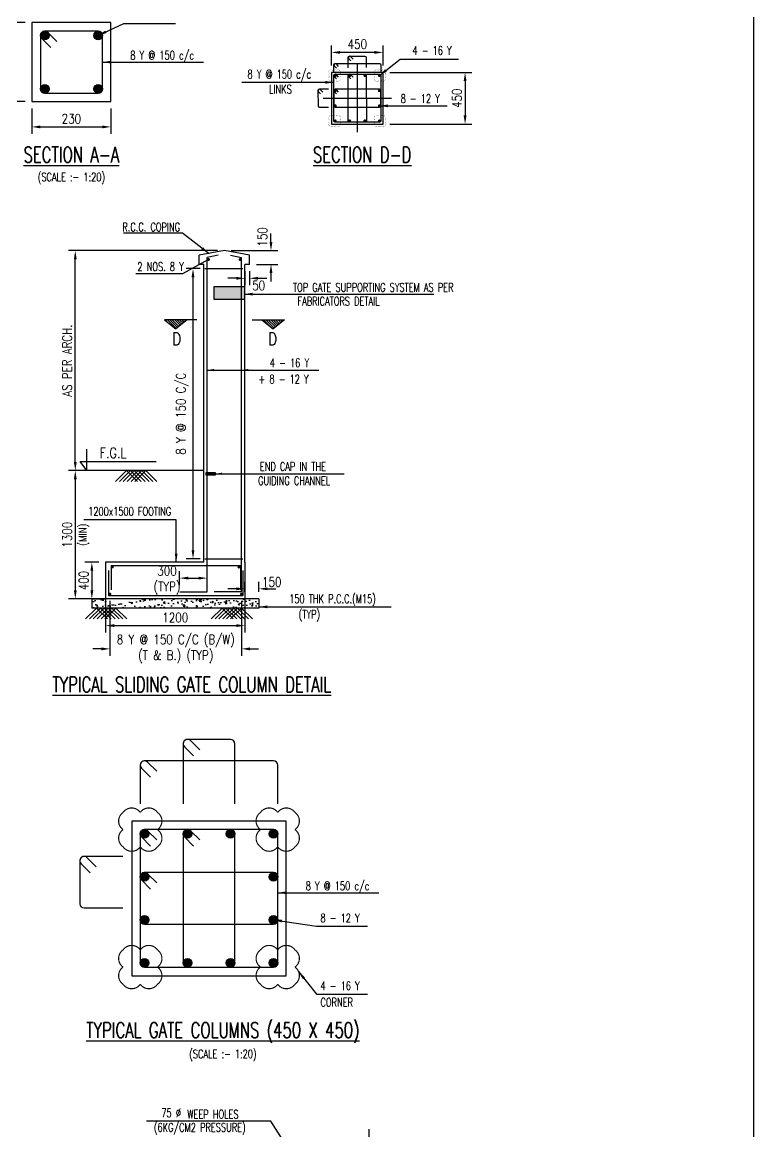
# Model space of a CAD drawing. Extents: x 324505 to 1272425, y -526289 to -156124.
# Drawn here: x 701562 to 722849, y -319559 to -287272 of the extents above; entities that cross this region are included whole.
import ezdxf
from ezdxf.enums import TextEntityAlignment as Align
from ezdxf.lldxf.tags import DXFTag

# ---------------------------------------------------------------- set-up
doc = ezdxf.new("R2010")
doc.units = 0
doc.header["$LTSCALE"] = 500
doc.header["$MEASUREMENT"] = 0
doc.header["$PDMODE"] = 35
doc.header["$PDSIZE"] = -15
doc.layers.get('DEFPOINTS').update_dxf_attribs({"color": 4})
for name, color, linetype in [('COLUMN', 1, 'Continuous'), ('FOOTING', 4, 'Continuous'), ('LINE CUT', 8, 'Continuous'), ('NO. SECTION', 1, 'Continuous'), ('PCC', 7, 'Continuous'), ('S-CLOUD', 7, 'Continuous'), ('S-COLUMN', 1, 'Continuous'), ('S-CONCRET LINE', 4, 'Continuous'), ('S-DIM-1', 5, 'Continuous'), ('S-DIMANTION', 5, 'Continuous'), ('S-LEVEL SECTION', 3, 'Continuous'), ('S-LEVLE PLAN', 3, 'Continuous'), ('S-PCC', 9, 'Continuous'), ('S-REINFORCEMENT', 6, 'Continuous'), ('S-RETAINING WALL', 6, 'Continuous'), ('S-STIRUPS)', 3, 'Continuous'), ('S-TEXT', 2, 'Continuous'), ('S-TEXT-1', 4, 'Continuous'), ('S-TITIL', 6, 'Continuous'), ('s_TITILE', 9, 'Continuous'), ('ST', 6, 'Continuous'), ('TEXT NORMAL', 4, 'Continuous')]:
    doc.layers.add(name, color=color, linetype=linetype)
doc.styles.add('ROMANS', font='simplex.shx', dxfattribs={"width": 0.8, "height": 275, "bigfont": 'bigfont.shx'})
tags = doc.linetypes.add('CENTER', pattern=[2, 1.25, -0.25, 0.25, -0.25]).pattern_tags.tags
tags[10:11] = [DXFTag(74, 4), DXFTag(75, 0), DXFTag(340, '0'), DXFTag(46, 1.0), DXFTag(50, 0.0), DXFTag(44, 0.0), DXFTag(45, 0.0)]
tags[8:9] = [DXFTag(74, 4), DXFTag(75, 0), DXFTag(340, '0'), DXFTag(46, 1.0), DXFTag(50, 0.0), DXFTag(44, 0.0), DXFTag(45, 0.0)]
tags[6:7] = [DXFTag(74, 4), DXFTag(75, 0), DXFTag(340, '0'), DXFTag(46, 1.0), DXFTag(50, 0.0), DXFTag(44, 0.0), DXFTag(45, 0.0)]
tags[4:5] = [DXFTag(74, 4), DXFTag(75, 0), DXFTag(340, '0'), DXFTag(46, 1.0), DXFTag(50, 0.0), DXFTag(44, 0.0), DXFTag(45, 0.0)]
tags = doc.linetypes.add('HIDDEN', pattern=[0.375, 0.25, -0.125]).pattern_tags.tags
tags[6:7] = [DXFTag(74, 4), DXFTag(75, 0), DXFTag(340, '0'), DXFTag(46, 1.0), DXFTag(50, 0.0), DXFTag(44, 0.0), DXFTag(45, 0.0)]
tags[4:5] = [DXFTag(74, 4), DXFTag(75, 0), DXFTag(340, '0'), DXFTag(46, 1.0), DXFTag(50, 0.0), DXFTag(44, 0.0), DXFTag(45, 0.0)]
doc.dimstyles.new('3-100', dxfattribs={"dimtxt": 250, "dimasz": 250, "dimexe": 150, "dimexo": 60, "dimgap": 75, "dimtad": 1, "dimdec": 0, "dimlfac": 0.333333, "dimzin": 0, "dimdsep": 46, "dimtxsty": 'ROMANS', "dimcen": -300, "dimclrd": 5, "dimclre": 5, "dimclrt": 4, "dimadec": 0, "dimazin": 0, "dimtfac": 1, "dimtdec": 0, "dimtix": 1, "dimtofl": 0, "dimtmove": 2, "dimatfit": 3, "dimfxl": 0, "dimtolj": 1, "dimtzin": 0, "dimarcsym": 0})
doc.dimstyles.new('dim10', dxfattribs={"dimtxt": 250, "dimasz": 250, "dimexe": 200, "dimexo": 200, "dimgap": 100, "dimtad": 1, "dimdec": 0, "dimlfac": 0.1, "dimzin": 0, "dimdsep": 46, "dimtxsty": 'ROMANS', "dimcen": 0, "dimclrd": 5, "dimclre": 5, "dimclrt": 4, "dimadec": 0, "dimazin": 0, "dimtfac": 1, "dimtdec": 0, "dimtix": 1, "dimtofl": 0, "dimtmove": 2, "dimatfit": 3, "dimfxl": 0, "dimtolj": 1, "dimtzin": 0, "dimlwd": -1, "dimlwe": -1, "dimarcsym": 0})
doc.dimstyles.new('dim100', dxfattribs={"dimtxt": 250, "dimasz": 250, "dimexe": 200, "dimexo": 200, "dimgap": 100, "dimtad": 1, "dimdec": 0, "dimzin": 0, "dimdsep": 46, "dimtxsty": 'ROMANS', "dimcen": 0, "dimclrd": 5, "dimclre": 5, "dimclrt": 4, "dimadec": 0, "dimazin": 0, "dimtfac": 1, "dimtdec": 0, "dimtix": 1, "dimtofl": 0, "dimtmove": 2, "dimatfit": 3, "dimfxl": 0, "dimtolj": 1, "dimtzin": 0, "dimlwd": -1, "dimlwe": -1, "dimarcsym": 0})
doc.dimstyles.new('dim25', dxfattribs={"dimtxt": 250, "dimasz": 250, "dimexe": 200, "dimexo": 200, "dimgap": 100, "dimtad": 1, "dimdec": 0, "dimlfac": 0.25, "dimzin": 0, "dimdsep": 46, "dimtxsty": 'ROMANS', "dimcen": 0, "dimclrd": 5, "dimclre": 5, "dimclrt": 4, "dimadec": 0, "dimazin": 0, "dimtfac": 1, "dimtdec": 0, "dimtix": 1, "dimtofl": 0, "dimtmove": 2, "dimatfit": 3, "dimfxl": 0, "dimtolj": 1, "dimtzin": 0, "dimlwd": -1, "dimlwe": -1, "dimarcsym": 0})
doc.dimstyles.new('dim33.33', dxfattribs={"dimtxt": 250, "dimasz": 250, "dimexe": 200, "dimexo": 200, "dimgap": 100, "dimtad": 1, "dimdec": 0, "dimlfac": 0.333331, "dimzin": 0, "dimdsep": 46, "dimtxsty": 'ROMANS', "dimcen": 0, "dimclrd": 5, "dimclre": 5, "dimclrt": 4, "dimadec": 0, "dimazin": 0, "dimtfac": 1, "dimtdec": 0, "dimtix": 1, "dimtofl": 0, "dimtmove": 2, "dimatfit": 3, "dimfxl": 0, "dimtolj": 1, "dimtzin": 0, "dimlwd": -1, "dimlwe": -1, "dimarcsym": 0})
doc.dimstyles.new('INT1', dxfattribs={"dimtxt": 250, "dimasz": 250, "dimexe": 150, "dimexo": 60, "dimgap": 75, "dimtad": 1, "dimdec": 0, "dimzin": 0, "dimdsep": 46, "dimtxsty": 'ROMANS', "dimcen": -250, "dimclrd": 5, "dimclre": 5, "dimclrt": 4, "dimadec": 0, "dimazin": 0, "dimtfac": 1, "dimtdec": 0, "dimtix": 1, "dimtofl": 0, "dimtmove": 2, "dimatfit": 3, "dimfxl": 0, "dimtolj": 1, "dimtzin": 0, "dimarcsym": 0})

# ---------------------------------------------------------------- blocks, each defined once
blk = doc.blocks.new('*D261')
at = {"layer": 'DEFPOINTS', "color": 0}
for p in [(701844, -287284), (701109, -289584), (701844, -289584)]:
    blk.add_point(p, dxfattribs=at)
at = {"layer": 'S-DIM-1', "color": 5}
for p, q in [((701644, -287284), (700909, -287284)), ((701109, -287534), (701109, -289334)), ((701644, -289584), (700909, -289584))]:
    blk.add_line(p, q, dxfattribs=at)
for points in [[(701067, -287534), (701151, -287534), (701109, -287284)], [(701067, -289334), (701151, -289334), (701109, -289584)]]:
    blk.add_solid(points, dxfattribs=at)
at = {"layer": 'S-DIM-1', "color": 4, "insert": (700872, -288434), "char_height": 275, "attachment_point": 5, "rotation": 90, "style": 'ROMANS'}
blk.add_mtext('\\A1;230', dxfattribs=at)
blk = doc.blocks.new('*D262')
at = {"layer": 'DEFPOINTS', "color": 0}
for p in [(701844, -289584), (704144, -289584), (704144, -290319)]:
    blk.add_point(p, dxfattribs=at)
at = {"layer": 'S-DIM-1', "color": 5}
for p, q in [((701844, -289784), (701844, -290519)), ((704144, -289784), (704144, -290519)), ((702094, -290319), (703894, -290319))]:
    blk.add_line(p, q, dxfattribs=at)
for points in [[(702094, -290278), (702094, -290361), (701844, -290319)], [(703894, -290278), (703894, -290361), (704144, -290319)]]:
    blk.add_solid(points, dxfattribs=at)
at = {"layer": 'S-DIM-1', "color": 4, "insert": (702994, -290082), "char_height": 275, "attachment_point": 5, "style": 'ROMANS'}
blk.add_mtext('\\A1;230', dxfattribs=at)
blk = doc.blocks.new('*D295')
at = {"layer": 'DEFPOINTS', "color": 0, "ltscale": 0.3}
for p in [(703988, -302985), (703588, -304052), (703988, -304052)]:
    blk.add_point(p, dxfattribs=at)
at = {"layer": 'S-DIMANTION', "color": 5, "ltscale": 0.3}
for p, q in [((703788, -302985), (703388, -302985)), ((703588, -303235), (703588, -303802)), ((703788, -304052), (703388, -304052))]:
    blk.add_line(p, q, dxfattribs=at)
for points in [[(703547, -303235), (703630, -303235), (703588, -302985)], [(703547, -303802), (703630, -303802), (703588, -304052)]]:
    blk.add_solid(points, dxfattribs=at)
at = {"layer": 'S-DIMANTION', "color": 4, "ltscale": 0.3, "insert": (703351, -303519), "char_height": 275, "attachment_point": 5, "rotation": 90, "style": 'ROMANS'}
blk.add_mtext('\\A1;400', dxfattribs=at)
blk = doc.blocks.new('*D296')
at = {"layer": 'DEFPOINTS', "color": 0}
for p in [(708444, -303759), (708044, -304052), (708444, -304052)]:
    blk.add_point(p, dxfattribs=at)
at = {"layer": 'S-DIM-1', "color": 5}
for p, q in [((707794, -303759), (707544, -303759)), ((708044, -303852), (708044, -303559)), ((708444, -303852), (708444, -303559)), ((708694, -303759), (708944, -303759))]:
    blk.add_line(p, q, dxfattribs=at)
for points in [[(707794, -303718), (707794, -303801), (708044, -303759)], [(708694, -303718), (708694, -303801), (708444, -303759)]]:
    blk.add_solid(points, dxfattribs=at)
at = {"layer": 'S-DIM-1', "color": 4, "insert": (708824, -303562), "char_height": 275, "attachment_point": 5, "style": 'ROMANS'}
blk.add_mtext('\\A1;150', dxfattribs=at)
blk = doc.blocks.new('*D297')
at = {"layer": 'DEFPOINTS', "color": 0, "ltscale": 0.3}
for p in [(704116, -303910), (707941, -303910), (707941, -305507)]:
    blk.add_point(p, dxfattribs=at)
at = {"layer": 'S-DIMANTION', "color": 5, "ltscale": 0.3}
for p, q in [((704116, -304110), (704116, -305707)), ((707941, -304110), (707941, -305707)), ((703866, -305507), (703616, -305507)), ((708191, -305507), (708441, -305507))]:
    blk.add_line(p, q, dxfattribs=at)
for points in [[(703866, -305465), (703866, -305549), (704116, -305507)], [(708191, -305465), (708191, -305549), (707941, -305507)]]:
    blk.add_solid(points, dxfattribs=at)
at = {"layer": 'S-DIMANTION', "color": 4, "ltscale": 0.3, "insert": (706029, -305507), "char_height": 275, "attachment_point": 5, "style": 'ROMANS'}
blk.add_mtext('\\A1;{\\W0.8;8 Y @ 150 C/C (B/W)\\P{\\W0.8;(T & B.) (TYP)}}', dxfattribs=at)
blk = doc.blocks.new('*D298')
at = {"layer": 'DEFPOINTS', "color": 0, "ltscale": 0.3}
for p in [(706944, -303448), (706143, -303852), (706944, -303852)]:
    blk.add_point(p, dxfattribs=at)
at = {"layer": 'S-DIMANTION', "color": 5, "ltscale": 0.3}
for p, q in [((706143, -303652), (706143, -303248)), ((706393, -303448), (706694, -303448)), ((706944, -303652), (706944, -303248))]:
    blk.add_line(p, q, dxfattribs=at)
for points in [[(706393, -303407), (706393, -303490), (706143, -303448)], [(706694, -303407), (706694, -303490), (706944, -303448)]]:
    blk.add_solid(points, dxfattribs=at)
at = {"layer": 'S-DIMANTION', "color": 4, "ltscale": 0.3, "insert": (705776, -303511), "char_height": 275, "attachment_point": 5, "style": 'ROMANS'}
blk.add_mtext('\\A1;300\\P(TYP)', dxfattribs=at)
blk = doc.blocks.new('*D299')
at = {"layer": 'DEFPOINTS', "color": 0}
for p in [(706532, -294443), (706944, -294443), (706944, -302885)]:
    blk.add_point(p, dxfattribs=at)
at = {"layer": 'S-DIM-1', "color": 5}
for p, q in [((706744, -294443), (706332, -294443)), ((706532, -302635), (706532, -294693)), ((706744, -302885), (706332, -302885))]:
    blk.add_line(p, q, dxfattribs=at)
for points in [[(706490, -294693), (706573, -294693), (706532, -294443)], [(706490, -302635), (706573, -302635), (706532, -302885)]]:
    blk.add_solid(points, dxfattribs=at)
at = {"layer": 'S-DIM-1', "color": 4, "insert": (706222, -298664), "char_height": 275, "attachment_point": 5, "rotation": 90, "style": 'ROMANS'}
blk.add_mtext('\\A1;{\\W0.8;8 Y @ 150 C/C}', dxfattribs=at)
blk = doc.blocks.new('*D300')
at = {"layer": 'DEFPOINTS', "color": 0}
for p in [(703107, -293919), (707444, -293919), (703380, -300319)]:
    blk.add_point(p, dxfattribs=at)
at = {"layer": 'S-DIM-1', "color": 5}
for p, q in [((707244, -293919), (702907, -293919)), ((703107, -300069), (703107, -294169)), ((703180, -300319), (702907, -300319))]:
    blk.add_line(p, q, dxfattribs=at)
for points in [[(703065, -294169), (703148, -294169), (703107, -293919)], [(703065, -300069), (703148, -300069), (703107, -300319)]]:
    blk.add_solid(points, dxfattribs=at)
at = {"layer": 'S-DIM-1', "color": 4, "insert": (702869, -297119), "char_height": 275, "attachment_point": 5, "rotation": 90, "style": 'ROMANS'}
blk.add_mtext('\\A1;AS PER ARCH.', dxfattribs=at)
blk = doc.blocks.new('*D301')
at = {"layer": 'DEFPOINTS', "color": 0}
for p in [(703495, -300319), (703107, -304052), (703588, -304052)]:
    blk.add_point(p, dxfattribs=at)
at = {"layer": 'S-DIM-1', "color": 5}
for p, q in [((703295, -300319), (702907, -300319)), ((703107, -300569), (703107, -303802)), ((703388, -304052), (702907, -304052))]:
    blk.add_line(p, q, dxfattribs=at)
for points in [[(703065, -300569), (703148, -300569), (703107, -300319)], [(703065, -303802), (703148, -303802), (703107, -304052)]]:
    blk.add_solid(points, dxfattribs=at)
at = {"layer": 'S-DIM-1', "color": 4, "char_height": 275, "rotation": 90, "style": 'ROMANS'}
for s, insert, attachment_point in [('\\A1;1300{\\H0.83333x;', (703007, -302185), 8), ('\\A1;{\\H0.83333x;(MIN)}}', (703207, -302185), 2)]:
    blk.add_mtext(s, dxfattribs=dict(at, insert=insert, attachment_point=attachment_point))
blk = doc.blocks.new('*D302')
at = {"layer": 'DEFPOINTS', "color": 0}
for p in [(708044, -294319), (708177, -294319), (708044, -294724)]:
    blk.add_point(p, dxfattribs=at)
at = {"layer": 'S-DIM-1', "color": 5}
for p, q in [((707794, -294724), (707544, -294724)), ((708044, -294519), (708044, -294924)), ((708177, -294519), (708177, -294924)), ((708427, -294724), (708677, -294724))]:
    blk.add_line(p, q, dxfattribs=at)
for points in [[(707794, -294683), (707794, -294766), (708044, -294724)], [(708427, -294683), (708427, -294766), (708177, -294724)]]:
    blk.add_solid(points, dxfattribs=at)
at = {"layer": 'S-DIM-1', "color": 4, "insert": (708442, -294932), "char_height": 275, "attachment_point": 5, "style": 'ROMANS'}
blk.add_mtext('\\A1;50', dxfattribs=at)
blk = doc.blocks.new('*D303')
at = {"layer": 'DEFPOINTS', "color": 0}
for p in [(707444, -293919), (708801, -293919), (708177, -294319)]:
    blk.add_point(p, dxfattribs=at)
at = {"layer": 'S-DIM-1', "color": 5}
for p, q in [((708801, -293669), (708801, -293419)), ((707644, -293919), (709001, -293919)), ((708377, -294319), (709001, -294319)), ((708801, -294569), (708801, -294819))]:
    blk.add_line(p, q, dxfattribs=at)
for points in [[(708759, -293669), (708843, -293669), (708801, -293919)], [(708759, -294569), (708843, -294569), (708801, -294319)]]:
    blk.add_solid(points, dxfattribs=at)
at = {"layer": 'S-DIM-1', "color": 4, "insert": (708551, -293520), "char_height": 275, "attachment_point": 5, "rotation": 90, "style": 'ROMANS'}
blk.add_mtext('\\A1;150', dxfattribs=at)
blk = doc.blocks.new('*D304')
at = {"layer": 'DEFPOINTS', "color": 0, "linetype": 'ByBlock', "ltscale": 2000}
for p in [(703988, -302985), (708044, -302985), (708044, -304830)]:
    blk.add_point(p, dxfattribs=at)
at = {"layer": 'ST', "color": 5, "linetype": 'ByBlock', "ltscale": 2000}
for p, q in [((703988, -303185), (703988, -305030)), ((708044, -303185), (708044, -305030)), ((704238, -304830), (707794, -304830))]:
    blk.add_line(p, q, dxfattribs=at)
for points in [[(704238, -304788), (704238, -304872), (703988, -304830)], [(707794, -304788), (707794, -304872), (708044, -304830)]]:
    blk.add_solid(points, dxfattribs=at)
at = {"layer": 'ST', "color": 4, "linetype": 'ByBlock', "lineweight": -2, "ltscale": 2000, "insert": (706016, -304593), "char_height": 275, "attachment_point": 5, "style": 'ROMANS'}
blk.add_mtext('\\A1;{1200}', dxfattribs=at)
blk = doc.blocks.new('*D305')
at = {"layer": 'DEFPOINTS', "color": 0}
for p in [(710562, -288151), (710562, -288735), (712062, -288735)]:
    blk.add_point(p, dxfattribs=at)
at = {"layer": 'S-DIM-1', "color": 5}
for p, q in [((710562, -288535), (710562, -287951)), ((712062, -288535), (712062, -287951)), ((711812, -288151), (710812, -288151))]:
    blk.add_line(p, q, dxfattribs=at)
for points in [[(710812, -288110), (710812, -288193), (710562, -288151)], [(711812, -288110), (711812, -288193), (712062, -288151)]]:
    blk.add_solid(points, dxfattribs=at)
at = {"layer": 'S-DIM-1', "color": 4, "insert": (711312, -287914), "char_height": 275, "attachment_point": 5, "style": 'ROMANS'}
blk.add_mtext('\\A1;450', dxfattribs=at)
blk = doc.blocks.new('*D306')
at = {"layer": 'DEFPOINTS', "color": 0}
for p in [(712062, -288735), (712062, -290235), (714448, -290235)]:
    blk.add_point(p, dxfattribs=at)
at = {"layer": 'S-DIM-1', "color": 5}
for p, q in [((712262, -288735), (714648, -288735)), ((714448, -288985), (714448, -289985)), ((712262, -290235), (714648, -290235))]:
    blk.add_line(p, q, dxfattribs=at)
for points in [[(714406, -288985), (714490, -288985), (714448, -288735)], [(714406, -289985), (714490, -289985), (714448, -290235)]]:
    blk.add_solid(points, dxfattribs=at)
at = {"layer": 'S-DIM-1', "color": 4, "insert": (714210, -289485), "char_height": 275, "attachment_point": 5, "rotation": 90, "style": 'ROMANS'}
blk.add_mtext('\\A1;450', dxfattribs=at)
blk = doc.blocks.new('zw$155A')
at = {"layer": 's_TITILE', "color": 1}
blk.add_lwpolyline([(1300, 800), (78500, 800), (78500, 57200), (1300, 57200)], close=True, dxfattribs=at)

msp = doc.modelspace()

# ---------------------------------------------------------------- hatches: boundary and pattern name
at = {"ltscale": 100}
h = msp.add_hatch(color=8, dxfattribs=at)
h.dxf.hatch_style = 1
h.paths.add_polyline_path([(708043.672, -294969.277), (707137.005, -294969.277), (707137.005, -295326.61), (708043.672, -295326.61)])
h = msp.add_hatch(color=8, dxfattribs=at)
h.dxf.hatch_style = 1
h.paths.add_polyline_path([(707177.005, -300371.944), (706910.339, -300371.944), (706910.339, -300451.944), (707177.005, -300451.944)])
at = {"layer": 'NO. SECTION', "ltscale": 5}
h = msp.add_hatch(dxfattribs=at)
h.set_pattern_fill('ANSI31', color=256, scale=400, angle=90, style=0)
h.set_pattern_definition([(135, (56600.915, -181317.227), (-35.355339, -35.355339), [])])
h.paths.add_polyline_path([(705706.371, -295931.48), (706033.396, -296192.911), (706360.42, -295931.48)])
h = msp.add_hatch(dxfattribs=at)
h.set_pattern_fill('ANSI31', color=256, scale=400, angle=90, style=0)
h.set_pattern_definition([(135, (56353.7, -181317.227), (-35.355339, -35.355339), [])])
h.paths.add_polyline_path([(708537.415, -295931.48), (708864.439, -296192.911), (709191.464, -295931.48)])
at = {"layer": 'PCC', "linetype": 'HIDDEN'}
h = msp.add_hatch(dxfattribs=at)
h.set_pattern_fill('AR-CONC', color=9, scale=53.333333, style=0)
h.set_pattern_definition([(50, (410460.47, -279386.7), (382.53876, -33.4678), [40, -440]), (355, (410460.47, -279386.7), (-74.0007, 401.16914), [32, -352]), (100.4514, (410492.35, -279389.48), (308.53834, 367.7011), [33.99477, -373.94246]), (46.1842, (410460.47, -279280), (569.1952, -88.2768), [60, -660]), (96.6356, (410507.9, -279287.4), (498.4868, 519.5295), [50.9922, -560.9136]), (351.1842, (410460.47, -279280), (498.4864, 519.5299), [48, -528]), (21, (410513.8, -279306.7), (318.35043, -214.73008), [40, -440]), (326, (410513.8, -279306.7), (129.7682, 386.7467), [32, -352]), (71.4514, (410540.33, -279324.6), (448.11874, 172.01626), [33.99477, -373.94246]), (37.5, (410460.47, -279386.69), (6.485256, 177.54339), [0, -347.73333, 0, -357.33333, 0, -353.33333]), (7.5, (410460.47, -279386.69), (140.30375, 210.35291), [0, -203.73333, 0, -339.73333, 0, -134.66667]), (327.5, (410341.54, -279386.69), (284.7053, -12.029265), [0, -133.33333, 0, -416, 0, -552]), (317.5, (410288.2, -279386.7), (311.03262, 53.38932), [0, -173.33333, 0, -276.26667, 0, -392])])
h.paths.add_polyline_path([(703588.209, -304318.61), (703588.209, -304051.944), (708443.672, -304051.944), (708443.672, -304318.61)])

# ---------------------------------------------------------------- linework, layer by layer
at = {"ltscale": 0.3}
for points in [[(710504.338, -288679.067, 0, 10, -0.52056705), (710604.338, -288679.067, 0, 10, -0.52056705), (710704.338, -288679.067, 0, 10, -0.52056705), (710801.838, -288681.567, 0, 10, -0.52056705), (710801.838, -288781.567, 0, 10, -0.52056705), (710801.838, -288881.567, 0, 10, -0.52056705), (710791.338, -288971.067, 0, 10, -0.52056705), (710691.338, -288971.067, 0, 10, -0.52056705), (710591.338, -288971.067, 0, 10, -0.52056705), (710504.338, -288958.067, 0, 10, -0.52056705), (710504.338, -288858.067, 0, 10, -0.52056705), (710504.338, -288758.067, 0, 10, -0.52056705)], [(712120.234, -288679.067, 0, 10, 0.52056705), (712020.234, -288679.067, 0, 10, 0.52056705), (711920.234, -288679.067, 0, 10, 0.52056705), (711822.734, -288681.567, 0, 10, 0.52056705), (711822.734, -288781.567, 0, 10, 0.52056705), (711822.734, -288881.567, 0, 10, 0.52056705), (711833.234, -288971.067, 0, 10, 0.52056705), (711933.234, -288971.067, 0, 10, 0.52056705), (712033.234, -288971.067, 0, 10, 0.52056705), (712120.234, -288958.067, 0, 10, 0.52056705), (712120.234, -288858.067, 0, 10, 0.52056705), (712120.234, -288758.067, 0, 10, 0.52056705)], [(710504.338, -290291.4, 0, 10, 0.52056705), (710604.338, -290291.4, 0, 10, 0.52056705), (710704.338, -290291.4, 0, 10, 0.52056705), (710801.838, -290288.9, 0, 10, 0.52056705), (710801.838, -290188.9, 0, 10, 0.52056705), (710801.838, -290088.9, 0, 10, 0.52056705), (710791.338, -289999.4, 0, 10, 0.52056705), (710691.338, -289999.4, 0, 10, 0.52056705), (710591.338, -289999.4, 0, 10, 0.52056705), (710504.338, -290012.4, 0, 10, 0.52056705), (710504.338, -290112.4, 0, 10, 0.52056705), (710504.338, -290212.4, 0, 10, 0.52056705)], [(712120.234, -290291.4, 0, 10, -0.52056705), (712020.234, -290291.4, 0, 10, -0.52056705), (711920.234, -290291.4, 0, 10, -0.52056705), (711822.734, -290288.9, 0, 10, -0.52056705), (711822.734, -290188.9, 0, 10, -0.52056705), (711822.734, -290088.9, 0, 10, -0.52056705), (711833.234, -289999.4, 0, 10, -0.52056705), (711933.234, -289999.4, 0, 10, -0.52056705), (712033.234, -289999.4, 0, 10, -0.52056705), (712120.234, -290012.4, 0, 10, -0.52056705), (712120.234, -290112.4, 0, 10, -0.52056705), (712120.234, -290212.4, 0, 10, -0.52056705)]]:
    msp.add_lwpolyline(points, format="xyseb", close=True, dxfattribs=at)
at = {"color": 8, "ltscale": 100}
for points in [[(708043.672, -294970.999), (707137.005, -294970.999), (707137.005, -295328.332), (708043.672, -295328.332)], [(706910.339, -300371.944), (707177.005, -300371.944), (707177.005, -300451.944), (706910.339, -300451.944)]]:
    msp.add_lwpolyline(points, close=True, dxfattribs=at)
at = {"layer": 'COLUMN', "linetype": 'Continuous'}
msp.add_lwpolyline([(710562.286, -290235.233), (712062.286, -290235.233), (712062.286, -288735.233), (710562.286, -288735.233)], close=True, dxfattribs=at)
at = {"layer": 'FOOTING', "color": 4, "linetype": 'Continuous'}
for p, q in [((707443.672, -293918.61), (706710.339, -294051.944)), ((706710.339, -294318.61), (706710.339, -294051.944)), ((708177.005, -294051.944), (707443.672, -293918.61)), ((708177.005, -294318.61), (708177.005, -294051.944)), ((706843.672, -294318.61), (706710.339, -294318.61)), ((706843.672, -302985.277), (706843.672, -294318.61)), ((708043.672, -302985.277), (708043.672, -294318.61)), ((708177.005, -294318.61), (708043.672, -294318.61)), ((703988.209, -302985.277), (703988.209, -304051.944)), ((706843.672, -302985.277), (703988.209, -302985.277)), ((708043.672, -302985.277), (708043.672, -304051.944)), ((708443.672, -304051.944), (708443.672, -304318.61))]:
    msp.add_line(p, q, dxfattribs=at)
at = {"layer": 'LINE CUT'}
msp.add_lwpolyline([(711651.728, -319485.017), (711651.728, -322948.334), (711831.858, -322948.334), (711471.599, -323167.79), (711651.728, -323167.79), (711651.728, -326631.107)], dxfattribs=at)
at = {"layer": 'NO. SECTION', "ltscale": 5}
for p, q in [((705706.371, -295931.48), (706033.396, -296192.911)), ((706645.024, -295931.48), (705706.371, -295931.48)), ((706360.42, -295931.48), (706033.396, -296192.911)), ((708252.811, -295931.48), (709191.464, -295931.48)), ((708537.415, -295931.48), (708864.439, -296192.911)), ((709191.464, -295931.48), (708864.439, -296192.911))]:
    msp.add_line(p, q, dxfattribs=at)
at = {"layer": 'S-CLOUD', "const_width": 33.333, "elevation": 58.383}
for points in [[(705497.151, -310266.02, 0.52056705), (704997.151, -310266.02, 0.52056705), (704497.153, -310266.021, 0.52056705), (704497.153, -310766.021, 0.52056705), (704497.166, -311266.008, 0.52056705), (704997.166, -311266.008, 0.52056705), (705497.151, -311265.993, 0.52056705), (705497.151, -310765.993, 0.52056705)], [(708497.154, -310266.02, -0.52056705), (708997.154, -310266.02, -0.52056705), (709497.153, -310266.021, -0.52056705), (709497.153, -310766.021, -0.52056705), (709497.14, -311266.008, -0.52056705), (708997.14, -311266.008, -0.52056705), (708497.154, -311265.993, -0.52056705), (708497.154, -310765.993, -0.52056705)], [(705497.151, -315266.02, -0.52056705), (704997.151, -315266.02, -0.52056705), (704497.153, -315266.018, -0.52056705), (704497.153, -314766.018, -0.52056705), (704497.166, -314266.032, -0.52056705), (704997.166, -314266.032, -0.52056705), (705497.151, -314266.046, -0.52056705), (705497.151, -314766.046, -0.52056705)], [(708497.154, -315266.02, 0.52056705), (708997.154, -315266.02, 0.52056705), (709497.153, -315266.018, 0.52056705), (709497.153, -314766.018, 0.52056705), (709497.14, -314266.032, 0.52056705), (708997.14, -314266.032, 0.52056705), (708497.154, -314266.046, 0.52056705), (708497.154, -314766.046, 0.52056705)]]:
    msp.add_lwpolyline(points, format="xyb", close=True, dxfattribs=at)
at = {"layer": 'S-COLUMN', "color": 4, "ltscale": 5}
msp.add_lwpolyline([(701844.242, -287284.233), (701844.242, -289584.233), (704144.242, -289584.233), (704144.242, -287284.233)], close=True, dxfattribs=at)
at = {"layer": 'S-COLUMN', "color": 4, "ltscale": 5, "elevation": 9.84}
msp.add_lwpolyline([(704747.153, -310516.02), (704747.153, -315016.02), (709247.153, -315016.02), (709247.153, -310516.02)], close=True, dxfattribs=at)
at = {"layer": 'S-CONCRET LINE', "color": 4, "linetype": 'Continuous'}
for p, q in [((708443.672, -304051.944), (703588.209, -304051.944)), ((703588.209, -304051.944), (703588.209, -304318.61)), ((708443.672, -304318.61), (703588.209, -304318.61))]:
    msp.add_line(p, q, dxfattribs=at)
at = {"layer": 'S-CONCRET LINE', "linetype": 'ByBlock', "lineweight": -2}
msp.add_lwpolyline([(703588.209, -304051.944), (703988.209, -304051.944)], dxfattribs=at)
at = {"layer": 'S-LEVLE PLAN'}
for p, q in [((703447.226, -300318.61), (703447.226, -299696.859)), ((703251.677, -300059.317), (705463.325, -300059.317)), ((703447.226, -300318.61), (703251.677, -300059.317)), ((706843.672, -300318.61), (703162.341, -300318.61))]:
    msp.add_line(p, q, dxfattribs=at)
at = {"layer": 'S-PCC'}
for points in [[(704278.357, -300636.808), (704596.555, -300318.61), (704914.753, -300636.808)], [(704390.857, -300636.808), (704709.055, -300318.61), (705027.253, -300636.808)], [(704503.357, -300636.808), (704821.555, -300318.61), (705139.753, -300636.808)], [(704615.857, -300636.808), (704934.055, -300318.61), (705252.253, -300636.808)], [(704728.357, -300636.808), (705046.555, -300318.61), (705364.753, -300636.808)], [(704840.857, -300636.808), (705159.055, -300318.61), (705477.253, -300636.808)], [(704041.703, -304636.808), (703723.505, -304318.61), (703405.307, -304636.808)], [(704154.203, -304636.808), (703836.005, -304318.61), (703517.807, -304636.808)], [(704266.703, -304636.808), (703948.505, -304318.61), (703630.307, -304636.808)], [(704379.203, -304636.808), (704061.005, -304318.61), (703742.807, -304636.808)], [(704491.703, -304636.808), (704173.505, -304318.61), (703855.307, -304636.808)], [(704604.203, -304636.808), (704286.005, -304318.61), (703967.807, -304636.808)], [(707059.92, -304636.808), (707378.118, -304318.61), (707696.316, -304636.808)], [(707172.42, -304636.808), (707490.618, -304318.61), (707808.816, -304636.808)], [(707284.92, -304636.808), (707603.118, -304318.61), (707921.316, -304636.808)], [(707397.42, -304636.808), (707715.618, -304318.61), (708033.816, -304636.808)], [(707509.92, -304636.808), (707828.118, -304318.61), (708146.316, -304636.808)], [(707622.42, -304636.808), (707940.618, -304318.61), (708258.816, -304636.808)]]:
    msp.add_lwpolyline(points, dxfattribs=at)
at = {"layer": 'S-REINFORCEMENT', "linetype": 'Continuous'}
for p, q in [((707267.79, -294055.767), (706943.672, -294120.591)), ((706943.672, -303851.944), (706943.672, -294120.591)), ((707619.554, -294055.767), (707943.672, -294120.591)), ((707943.672, -303851.944), (707943.672, -294120.591)), ((704147.532, -303085.277), (704147.225, -303785.713)), ((704147.532, -303085.277), (707909.554, -303085.277)), ((707909.554, -303085.277), (707909.862, -303785.713)), ((704074.76, -303226.647), (704074.76, -303951.944)), ((707982.326, -303226.647), (707982.326, -303951.944)), ((704074.76, -303951.944), (707982.326, -303951.944)), ((706143.672, -303851.944), (706943.672, -303851.944)), ((707943.672, -303851.944), (707143.672, -303851.944))]:
    msp.add_line(p, q, dxfattribs=at)
at = {"layer": 'S-REINFORCEMENT', "color": 8, "const_width": 125}
for points in [[(702219.24, -287596.722, -1), (702219.24, -287721.722, -1)], [(703769.243, -287596.722, 1), (703769.243, -287721.722, 1)], [(702219.24, -289271.745, 1), (702219.24, -289146.745, 1)], [(703769.243, -289271.745, -1), (703769.243, -289146.745, -1)]]:
    msp.add_lwpolyline(points, format="xyb", close=True, dxfattribs=at)
at = {"layer": 'S-REINFORCEMENT', "color": 6, "const_width": 41.625}
for points in [[(710691.515, -288826.942, 1), (710649.807, -288826.942, 1)], [(711092.855, -288848.962, -1), (711092.855, -288807.254, -1)], [(711531.716, -288848.962, -1), (711531.716, -288807.254, -1)], [(711933.057, -288826.942, -1), (711974.765, -288826.942, -1)], [(710691.515, -289265.803, 1), (710649.807, -289265.803, 1)], [(711932.224, -289265.812, -1), (711973.932, -289265.812, -1)], [(710691.515, -289704.664, 1), (710649.807, -289704.664, 1)], [(711932.224, -289704.673, -1), (711973.932, -289704.673, -1)], [(710691.515, -290143.525, -1), (710649.807, -290143.525, -1)], [(711092.855, -290122.004, 1), (711092.855, -290163.712, 1)], [(711531.716, -290122.004, 1), (711531.716, -290163.712, 1)], [(711933.057, -290143.525, 1), (711974.765, -290143.525, 1)], [(707006.234, -294176.902, -1), (706964.526, -294176.902, -1)], [(707881.109, -294177.277, 1), (707922.818, -294177.277, 1)], [(704205.58, -303126.684, -1), (704163.872, -303126.684, -1)], [(707888.7, -303126.985, -1), (707846.992, -303126.985, -1)], [(704137.323, -303910.235, -1), (704095.615, -303910.235, -1)], [(707919.764, -303910.235, 1), (707961.472, -303910.235, 1)]]:
    msp.add_lwpolyline(points, format="xyb", close=True, dxfattribs=at)
at = {"layer": 'S-REINFORCEMENT', "color": 8, "const_width": 125, "elevation": 9.84}
for points in [[(705122.151, -310828.508, -1), (705122.151, -310953.508, -1)], [(706372.152, -310828.508, 1), (706372.152, -310953.508, 1)], [(707622.153, -310828.508, 1), (707622.153, -310953.508, 1)], [(708872.154, -310828.508, 1), (708872.154, -310953.508, 1)], [(705122.151, -312203.516, 1), (705122.151, -312078.516, 1)], [(708872.154, -312203.516, -1), (708872.154, -312078.516, -1)], [(705122.151, -313453.524, 1), (705122.151, -313328.524, 1)], [(708872.154, -313453.524, -1), (708872.154, -313328.524, -1)], [(705122.151, -314703.532, 1), (705122.151, -314578.532, 1)], [(706372.152, -314703.532, -1), (706372.152, -314578.532, -1)], [(707622.153, -314703.532, -1), (707622.153, -314578.532, -1)], [(708872.154, -314703.532, -1), (708872.154, -314578.532, -1)]]:
    msp.add_lwpolyline(points, format="xyb", close=True, dxfattribs=at)
at = {"layer": 'S-REINFORCEMENT', "color": 8}
for centre in [(702219.24, -287659.222), (703769.243, -287659.222), (702219.24, -289209.245), (703769.243, -289209.245), (705122.151, -310891.008, 9.84), (706372.152, -310891.008, 9.84), (707622.153, -310891.008, 9.84), (708872.154, -310891.008, 9.84), (705122.151, -312141.016, 9.84), (708872.154, -312141.016, 9.84), (705122.151, -313391.024, 9.84), (708872.154, -313391.024, 9.84), (705122.151, -314641.032, 9.84), (706372.152, -314641.032, 9.84), (707622.153, -314641.032, 9.84), (708872.154, -314641.032, 9.84)]:
    msp.add_circle(centre, 125, dxfattribs=at)
at = {"layer": 'S-RETAINING WALL', "linetype": 'CENTER', "ltscale": 5}
for p, q in [((711312.286, -288493.818), (711312.286, -290476.649)), ((710314.612, -289485.233), (712309.96, -289485.233))]:
    msp.add_line(p, q, dxfattribs=at)
at = {"layer": 'S-STIRUPS)', "linetype": 'ByBlock', "lineweight": -2, "ltscale": 20}
for p, q in [((706879.029, -294442.71), (707984.195, -294442.71)), ((706879.029, -302885.277), (707984.195, -302885.277))]:
    msp.add_line(p, q, dxfattribs=at)
at = {"layer": 'S-STIRUPS)', "color": 8}
msp.add_lwpolyline([(702572.795, -287836.001), (702307.628, -287570.832, 0.668179418), (702094.242, -287659.222), (702094.241, -289209.244, 0.414213562), (702219.241, -289334.244), (703769.242, -289334.245, 0.414213562), (703894.242, -289209.245), (703894.242, -287659.223, 0.414213562), (703769.242, -287534.223), (702219.243, -287534.222, 0.668179418), (702130.851, -287747.608), (702396.017, -288012.777)], format="xyb", dxfattribs=at)
at = {"layer": 'S-STIRUPS)', "linetype": 'ByBlock', "lineweight": -2, "ltscale": 20}
for points in [[(711048.508, -288601.067), (711048.453, -288301.067, -0.414213562), (711089.786, -288259.733), (711533.411, -288260.108, -0.414213562), (711574.744, -288301.442), (711574.8, -288594.067)], [(711190.257, -288349.059), (711124.32, -288275.355, 0.953205963), (711058.927, -288326.726), (711128.383, -288394.467)], [(710629.008, -288709.067), (710628.953, -288514.067, -0.414213562), (710670.286, -288472.733), (711953.911, -288473.108, -0.414213562), (711995.244, -288514.442), (711995.3, -288709.067)], [(710768.063, -288560.892), (710702.126, -288487.189, 0.953205963), (710636.733, -288538.559), (710706.189, -288606.3)], [(710768.063, -288873.392), (710702.126, -288799.689, 0.953205963), (710636.733, -288851.059), (710706.189, -288918.8)], [(711190.257, -288874.559), (711124.32, -288800.855, 0.953205963), (711058.927, -288852.226), (711128.383, -288919.967)], [(710474.838, -289221.292), (710209.633, -289221.212, 0.414213562), (710168.3, -289262.546), (710168.675, -289706.171, 0.414213562), (710210.008, -289747.504), (710474.838, -289747.583)], [(710307.411, -289312.253), (710241.474, -289238.55, 0.953205963), (710176.081, -289289.921), (710245.537, -289357.662)], [(710768.063, -289312.253), (710702.126, -289238.55, 0.953205963), (710636.733, -289289.921), (710706.189, -289357.662)]]:
    msp.add_lwpolyline(points, format="xyb", dxfattribs=at)
for points in [[(710670.286, -288785.233), (711953.911, -288785.608, -0.414213562), (711995.244, -288826.942), (711995.619, -290143.9, -0.414213562), (711954.286, -290185.233), (710670.661, -290184.858, -0.414213562), (710629.328, -290143.525), (710628.953, -288826.567, -0.414213562)], [(711089.786, -288785.233), (711533.411, -288785.608, -0.414213562), (711574.744, -288826.942), (711575.119, -290143.9, -0.414213562), (711533.786, -290185.233), (711090.161, -290184.858, -0.414213562), (711048.828, -290143.525), (711048.453, -288826.567, -0.414213562)], [(710628.952, -289262.546), (710629.327, -289706.171, 0.414213562), (710670.66, -289747.504), (711954.286, -289747.889, 0.414213562), (711995.619, -289706.555), (711995.244, -289262.93, 0.414213562), (711953.911, -289221.597), (710670.285, -289221.212, 0.414213562)]]:
    msp.add_lwpolyline(points, format="xyb", close=True, dxfattribs=at)
at = {"layer": 'S-STIRUPS)', "color": 8, "elevation": 9.84}
for points in [[(707747.153, -310016.02), (707747.153, -308266.021, 0.414213562), (707622.153, -308141.021), (706372.154, -308141.019, 0.668179418), (706283.762, -308354.405), (706548.929, -308619.573)], [(706725.706, -308442.797), (706460.54, -308177.629, 0.668179418), (706247.153, -308266.019), (706247.153, -310016.02)], [(708997.153, -310016.02), (708997.153, -308891.021, 0.414213562), (708872.153, -308766.021), (705122.154, -308766.02, 0.668179418), (705033.762, -308979.405), (705298.928, -309244.574)], [(705475.706, -309067.798), (705210.539, -308802.629, 0.668179418), (704997.153, -308891.02), (704997.153, -310016.02)], [(705475.706, -311067.787), (705210.539, -310802.618, 0.668179418), (704997.153, -310891.008), (704997.152, -314641.03, 0.414213562), (705122.152, -314766.03), (708872.153, -314766.031, 0.414213562), (708997.153, -314641.031), (708997.153, -310891.009, 0.414213562), (708872.153, -310766.009), (705122.154, -310766.008, 0.668179418), (705033.762, -310979.394), (705298.928, -311244.563)], [(706725.706, -311067.787), (706460.54, -310802.618, 0.668179418), (706247.153, -310891.008), (706247.153, -314641.03, 0.414213562), (706372.153, -314766.03), (707622.153, -314766.032, 0.414213562), (707747.153, -314641.032), (707747.153, -310891.01, 0.414213562), (707622.153, -310766.01), (706372.155, -310766.008, 0.668179418), (706283.762, -310979.394), (706548.929, -311244.563)], [(703717.562, -311848.054), (703452.395, -311582.885, 0.668179418), (703239.009, -311671.275), (703239.007, -312921.283, 0.414213562), (703364.007, -313046.283), (704489.008, -313046.284)], [(704489.008, -311546.277), (703364.01, -311546.275, 0.668179418), (703275.618, -311759.661), (703540.784, -312024.83)], [(705475.706, -312317.795), (705210.539, -312052.626, 0.668179418), (704997.153, -312141.016), (704997.151, -313391.024, 0.414213562), (705122.151, -313516.024), (708872.149, -313516.025, 0.414213562), (708997.149, -313391.025), (708997.15, -312141.018, 0.414213562), (708872.15, -312016.018), (705122.154, -312016.016, 0.668179418), (705033.762, -312229.402), (705298.928, -312494.571)]]:
    msp.add_lwpolyline(points, format="xyb", dxfattribs=at)

# ---------------------------------------------------------------- block references
at = {"xscale": 1.420454545454545, "yscale": 1.420454545454545, "zscale": 1.420454545454545}
msp.add_blockref('zw$155A', (611343.115, -348663.35), dxfattribs=at)

# ---------------------------------------------------------------- texts
at = {"layer": 'NO. SECTION', "style": 'ROMANS', "width": 0.8}
for p in [(706052.772, -296489.192), (708845.063, -296489.192)]:
    msp.add_text('D', height=366.667, dxfattribs=at).set_placement(p, align=Align.MIDDLE_CENTER)
at = {"layer": 'S-LEVEL SECTION', "linetype": 'ByBlock', "lineweight": -2, "style": 'ROMANS', "width": 0.8}
msp.add_text('F.G.L', height=300, dxfattribs=at).set_placement((704205.48, -299954.888, -143.986), align=Align.CENTER)
at = {"layer": 'S-TEXT', "style": 'ROMANS', "width": 0.7}
for p in [(702994.242, -291777.472), (707402.012, -317294.398, 9.84)]:
    msp.add_text('(SCALE :- 1:20)', height=250, dxfattribs=at).set_placement(p, align=Align.MIDDLE_CENTER)
at = {"layer": 'S-TEXT-1', "style": 'ROMANS', "width": 0.7}
for s, p in [('4 - 16 Y', (713486.811, -288095.567)), ('8 Y @ 150 c/c', (709042.803, -288784.563)), ('LINKS', (709075.795, -289219.759)), ('8 - 12 Y', (713143.156, -289494.067)), ('1200x1500 FOOTING', (704688.754, -301505.675))]:
    msp.add_text(s, height=250, dxfattribs=at).set_placement(p, align=Align.MIDDLE_CENTER)
for s, p in [('8 Y @ 150 c/c', (704707.255, -288234.234)), ('8 Y @ 150 c/c', (709810.166, -312403.193, 9.84)), ('8 - 12 Y', (710241.79, -313338.176, 53.852)), ('4 - 16 Y', (710241.79, -315309.456, 53.852)), ('CORNER', (710241.79, -315789.456, 53.852)), ('75 %%C', (705610.613, -319009.715, -220.628)), ('WEEP HOLES', (706366.178, -319048.213, 5.014)), (' (6KG/CM2 PRESSURE)', (705273.73, -319430.776, -230.468))]:
    msp.add_text(s, height=250, dxfattribs=at).set_placement(p, align=Align.MIDDLE_LEFT)
for s, p in [('4 - 16 Y', (709338.292, -297309.748, -143.986)), ('+ 8 - 12 Y', (709167.292, -297782.748, -143.986))]:
    msp.add_text(s, height=250, dxfattribs=at).set_placement(p, align=Align.CENTER)
at = {"layer": 'S-TITIL', "style": 'ROMANS', "width": 0.7}
for s, p in [('%%USECTION A-A', (702994.242, -291127.472)), ('%%UTYPICAL SLIDING GATE COLUMN DETAIL', (706497.005, -306543.665)), ('%%UTYPICAL GATE COLUMNS (450 X 450)', (707402.012, -316599.3, 9.84))]:
    msp.add_text(s, height=450, dxfattribs=at).set_placement(p, align=Align.MIDDLE_CENTER)
at = {"layer": 'S-TITIL', "color": 6, "style": 'ROMANS', "width": 0.7}
msp.add_text('%%USECTION D-D', height=450, dxfattribs=at).set_placement((711454.295, -291127.472), align=Align.MIDDLE_CENTER)
at = {"layer": 'TEXT NORMAL', "style": 'ROMANS', "width": 0.7}
for s, p in [('R.C.C. COPING', (705316.077, -293358.347, -143.986)), ('2 NOS. 8 Y', (705587.777, -294509.468, -143.986)), ('TOP GATE SUPPORTING SYSTEM AS PER', (711775.587, -295113.676, -143.986)), ('FABRICATORS DETAIL', (710766.689, -295514.953, -143.986)), ('END CAP IN THE', (709438.966, -300326.691, -143.986)), ('GUIDING CHANNEL', (709474.718, -300739.598, -143.986))]:
    msp.add_text(s, height=250, dxfattribs=at).set_placement(p, align=Align.CENTER)
for s, p in [('150 THK P.C.C.(M15)', (709331.223, -304174.916)), ('(TYP)', (709607.302, -304625.99))]:
    msp.add_text(s, height=250, dxfattribs=at).set_placement(p)

# ---------------------------------------------------------------- dimensions: what is measured, and where the dimension line sits
at = {"layer": 'S-DIM-1'}
for base, p1, p2, angle, picture, middle in [((701109.153, -289584.233), (701844.242, -287284.233), (701844.242, -289584.233), 90, '*D261', (700871.653, -288434.233)), ((704144.242, -290319.322), (701844.242, -289584.233), (704144.242, -289584.233), 180, '*D262', (702994.242, -290081.822))]:
    dim = msp.add_linear_dim(base=base, p1=p1, p2=p2, angle=angle, dimstyle='dim10', dxfattribs=at)
    dim.commit()
    dim.dimension.update_dxf_attribs({"geometry": picture, "text_midpoint": middle})
dim = msp.add_linear_dim(base=(710562.286, -288151.319), p1=(712062.286, -288735.233), p2=(710562.286, -288735.233), text='450', dimstyle='dim33.33', dxfattribs=at)
dim.commit()
dim.dimension.update_dxf_attribs({"geometry": '*D305', "text_midpoint": (711312.286, -287913.819)})
for base, p1, p2, text, picture, middle in [((714447.886, -290235.233), (712062.286, -288735.233), (712062.286, -290235.233), '450', '*D306', (714210.386, -289485.233)), ((703106.82, -293918.61), (703380.002, -300318.61), (707443.672, -293918.61), 'AS PER ARCH.', '*D300', (702869.32, -297118.61)), ((706531.772, -294442.71), (706943.672, -302885.277), (706943.672, -294442.71), '{\\W0.8;8 Y @ 150 C/C}', '*D299', (706222.248, -298663.993)), ((703106.82, -304051.944), (703495.21, -300318.61), (703588.209, -304051.944), '1300{\\H0.83333x;\\X{\\H0.83333x;(MIN)}}', '*D301', (703106.82, -302185.277))]:
    dim = msp.add_linear_dim(base=base, p1=p1, p2=p2, angle=90, text=text, dimstyle='dim33.33', dxfattribs=at)
    dim.commit()
    dim.dimension.update_dxf_attribs({"geometry": picture, "text_midpoint": middle})
dim = msp.add_linear_dim(base=(708800.922, -293918.61), p1=(708177.005, -294318.61), p2=(707443.672, -293918.61), angle=90, text='150', dimstyle='dim33.33', dxfattribs=at)
dim.commit()
dim.dimension.update_dxf_attribs({"geometry": '*D303', "text_midpoint": (708550.922, -293520.347), "dimtype": 160})
for base, p1, p2, text, picture, middle in [((708043.672, -294724.347), (708177.005, -294318.61), (708043.672, -294318.61), '50', '*D302', (708441.713, -294931.847)), ((708443.672, -303759.21), (708043.672, -304051.944), (708443.672, -304051.944), '150', '*D296', (708824.145, -303561.665))]:
    dim = msp.add_linear_dim(base=base, p1=p1, p2=p2, text=text, dimstyle='dim33.33', dxfattribs=at)
    dim.commit()
    dim.dimension.update_dxf_attribs({"geometry": picture, "text_midpoint": middle, "dimtype": 160})
at = {"layer": 'S-DIMANTION', "ltscale": 0.3}
dim = msp.add_linear_dim(base=(703588.209, -304051.944), p1=(703988.209, -302985.277), p2=(703988.209, -304051.944), angle=90, text='400', dimstyle='dim33.33', dxfattribs=at)
dim.commit()
dim.dimension.update_dxf_attribs({"geometry": '*D295', "text_midpoint": (703350.709, -303518.61)})
for base, p1, p2, text, picture, middle in [((706943.672, -303448.333), (706142.872, -303851.944), (706943.672, -303851.944), '300\\P(TYP)', '*D298', (705776.145, -303510.847)), ((707940.618, -305507.165), (704116.469, -303910.235), (707940.618, -303910.235), '{\\W0.8;8 Y @ 150 C/C (B/W)\\X{\\W0.8;(T & B.) (TYP)}}', '*D297', (706028.543, -305507.165))]:
    dim = msp.add_linear_dim(base=base, p1=p1, p2=p2, text=text, dimstyle='dim33.33', dxfattribs=at)
    dim.commit()
    dim.dimension.update_dxf_attribs({"geometry": picture, "text_midpoint": middle, "dimtype": 160})
at = {"layer": 'ST', "linetype": 'ByBlock', "lineweight": -2, "ltscale": 2000}
dim = msp.add_linear_dim(base=(708043.672, -304830.056), p1=(703988.209, -302985.277), p2=(708043.672, -302985.277), text='{1200}', dimstyle='dim100', dxfattribs=at)
dim.commit()
dim.dimension.update_dxf_attribs({"geometry": '*D304', "text_midpoint": (706015.94, -304592.556)})

# ---------------------------------------------------------------- leaders
at = {"layer": 'S-CONCRET LINE', "linetype": 'ByBlock', "lineweight": -2, "ltscale": 20}
for points, override in [([(711953.911, -288826.942), (712559.424, -288347.68), (714258.042, -288347.68)], {"dimgap": 100, "dimtad": 0}), ([(711954.286, -289706.555), (713926.183, -289706.555)], {"dimtad": 0}), ([(708017.129, -295184.546), (713537.645, -295184.546)], {"dimgap": 100, "dimtad": 0}), ([(707177.005, -300411.944), (710932.505, -300411.944)], {"dimasz": 200, "dimgap": 100, "dimtad": 0}), ([(706041.93, -302985.277), (706041.93, -301749.291), (703359.645, -301749.291)], {"dimgap": 100, "dimtad": 0})]:
    msp.add_leader(points, dimstyle='dim100', override=override, dxfattribs=at)
at = {"layer": 'S-DIM-1'}
for points, override in [([(703769.243, -287659.222), (704516.4, -287309.619), (706020.838, -287309.619)], {"dimgap": 100, "dimtad": 0}), ([(703894.242, -288434.234), (706835.813, -288434.234)], {"dimtad": 0}), ([(708997.153, -312603.193, 9.84), (711938.724, -312603.193, 9.84)], {"dimtad": 0}), ([(710209.295, -321473.501, 5.014), (708800.538, -319248.213, 5.014), (705179.744, -319248.213, 5.014)], {"dimgap": 100, "dimtad": 0})]:
    msp.add_leader(points, dimstyle='dim100', override=override, dxfattribs=at)
for points in [[(708872.154, -313391.024, 74.564), (710121.79, -313578.176, 74.564), (711604.062, -313578.176, 74.564)], [(709602.79, -314896.21, 74.564), (710121.79, -315549.456, 74.564), (711604.062, -315549.456, 74.564)]]:
    msp.add_leader(points, dimstyle='dim10', dxfattribs=at)
at = {"layer": 'S-DIMANTION'}
for points, override in [([(706997.285, -294007.888), (706222.727, -293408.56), (704507.966, -293408.56)], {"dimlfac": 0.25}), ([(706985.38, -294176.902), (706222.727, -294594.72), (704871.026, -294594.72)], {"dimasz": 100, "dimgap": 200, "dimlfac": 0.25}), ([(706943.672, -297395.001), (708222.917, -297395.001)], {"dimasz": 200, "dimlfac": 0.25}), ([(707943.672, -297395.001), (710195.505, -297395.001)], {"dimasz": 200, "dimlfac": 0.25})]:
    msp.add_leader(points, dimstyle='INT1', override=override, dxfattribs=at)
at = {"layer": 'S-DIMANTION', "linetype": 'ByBlock', "lineweight": -2, "ltscale": 20}
msp.add_leader([(708443.672, -304285.086), (712294.968, -304285.086)], dimstyle='3-100', override={"dimtad": 0}, dxfattribs=at)
at = {"layer": 'S-REINFORCEMENT', "linetype": 'ByBlock', "lineweight": -2, "ltscale": 20}
msp.add_leader([(710628.953, -289022.293), (707956.042, -289022.293)], dimstyle='dim25', override={"dimgap": 100, "dimtad": 0, "dimfxl": 60}, dxfattribs=at)

doc.saveas('drawing.dxf')
